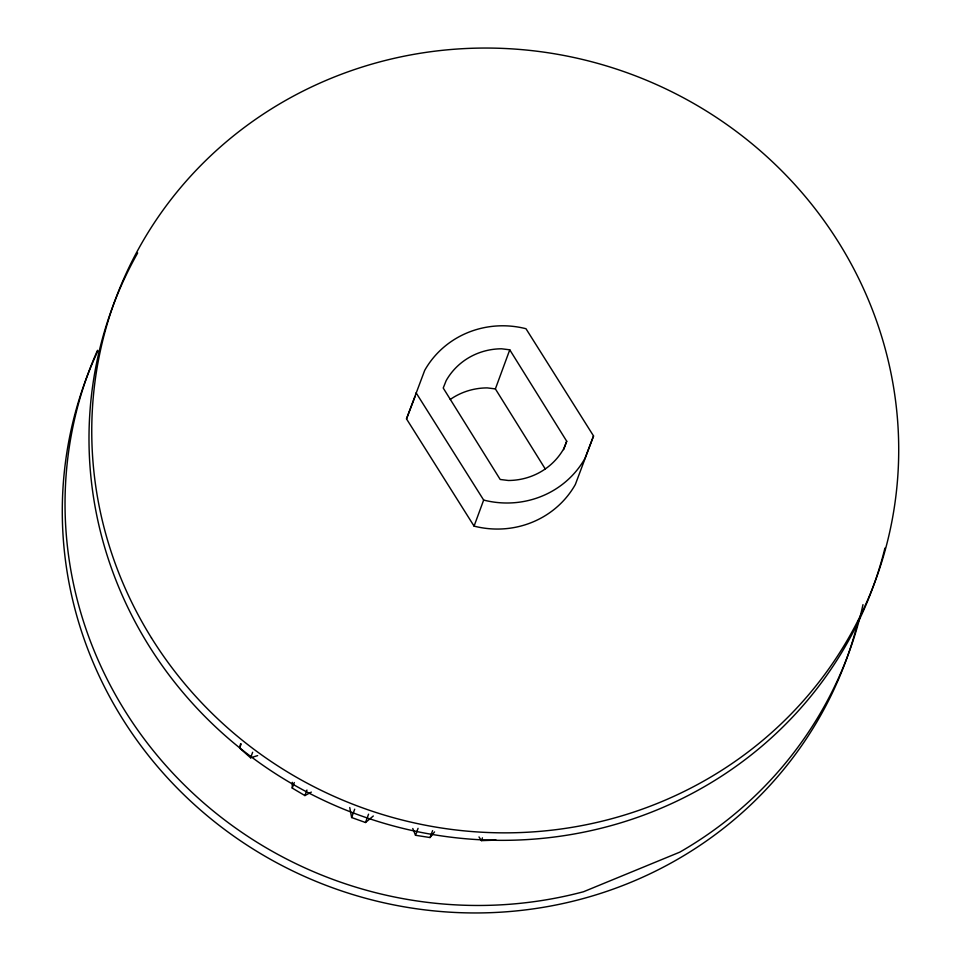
<?xml version="1.0" encoding="UTF-8"?>
<svg xmlns="http://www.w3.org/2000/svg" width="961" height="961" viewBox="0 0 961 961"><rect width="100%" height="100%" fill="white"/><g stroke="black" fill="none" stroke-linecap="round" stroke-linejoin="round"><path stroke-width="1.44" d="M311.34 792.092L304.913 795.588L292.24 788.092L292.324 782.314M257.644 755.61L250.605 757.797L239.625 748.078L240.562 743.862M239.625 748.078L241.163 743.922M250.605 757.797L252.647 752.259M406.503 418.876L424.702 370.369A91.499 88.208 20.2 0 1 525.979 328.722L593.55 435.982L575.351 484.476A91.499 88.208 20.2 0 1 474.073 526.123L406.503 418.876L415.116 396.437M292.24 788.092L294.282 782.554M304.913 795.588L306.955 790.038M545.223 468.908L495.383 388.905L509.762 349.816L501.606 348.795A65.348 63.006 20.2 0 0 446.156 380.652L443.225 388.028L500.188 479.467L508.345 480.488A65.348 63.006 20.2 0 0 563.795 448.631L566.726 441.255L509.762 349.816M373.312 815.997L365.504 822.52L351.63 817.535L354.693 809.222M474.073 526.123L483.659 500.068A91.499 88.208 20.2 0 0 584.949 458.421L593.55 435.982M365.504 822.52L368.556 814.195M434.564 831.902L430.047 837.548L415.512 835.277L418.059 828.346M563.639 449.628L566.726 441.255M430.047 837.548L432.594 830.628M496.08 840.118L481.425 840.635L482.446 837.872M495.383 388.905L487.227 387.896A65.348 63.006 20.2 0 0 450.241 399.464M478.998 836.935L481.425 840.635M416.089 392.809L483.659 500.068M412.762 828.49L415.512 835.277M349.744 807.528L351.63 817.535M884.937 548.094A405.194 390.646 20.2 0 1 348.338 811.024A405.194 390.646 20.2 0 1 137.651 252.995M858.221 620.71A405.194 390.646 20.2 0 1 335.449 888.817A405.194 390.646 20.2 0 1 97.902 350.909M862.99 604.637A405.194 390.646 20.2 0 1 679.751 852.167L583.579 891.724A405.194 390.646 20.2 0 1 167.31 767.142A405.194 390.646 20.2 0 1 97.517 350.297M151.466 637.912A405.194 390.646 20.2 0 0 850.053 635.401A405.194 390.646 20.2 0 0 484.188 48.05A405.194 390.646 20.2 0 0 151.466 637.912"/></g></svg>
